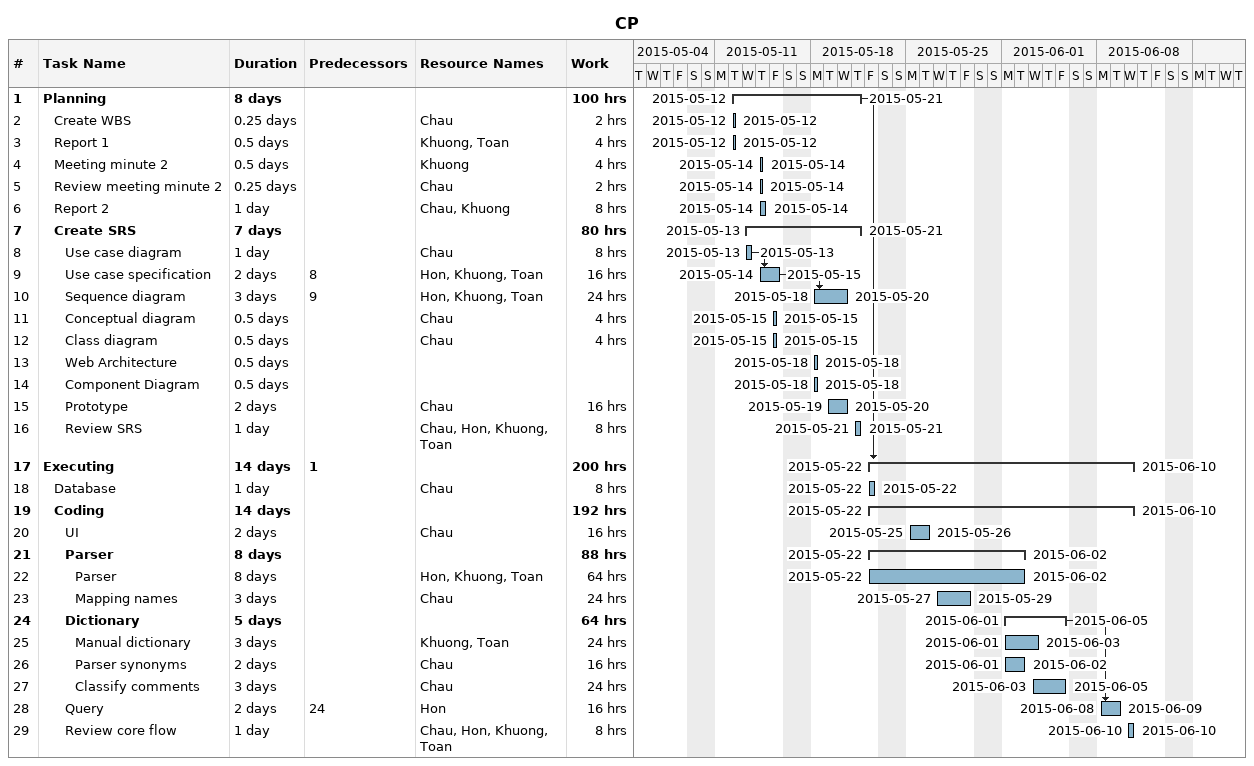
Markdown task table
CP

| ID | Level | Task | Duration | Start | Finish | Predecessors | Resources | Work (h) |
|---|---|---|---|---|---|---|---|---|
| 1 | 1 | **Planning** | 8d | 2015-05-12 | 2015-05-21 |  |  | 100 |
| 2 | 2 | Create WBS | 0.25d | 2015-05-12 | 2015-05-12 |  | Chau | 2 |
| 3 | 2 | Report 1 | 0.5d | 2015-05-12 | 2015-05-12 |  | Khuong, Toan | 4 |
| 4 | 2 | Meeting minute 2 | 0.5d | 2015-05-14 | 2015-05-14 |  | Khuong | 4 |
| 5 | 2 | Review meeting minute 2 | 0.25d | 2015-05-14 | 2015-05-14 |  | Chau | 2 |
| 6 | 2 | Report 2 | 1d | 2015-05-14 | 2015-05-14 |  | Chau, Khuong | 8 |
| 7 | 2 | **Create SRS** | 7d | 2015-05-13 | 2015-05-21 |  |  | 80 |
| 8 | 3 | Use case diagram | 1d | 2015-05-13 | 2015-05-13 |  | Chau | 8 |
| 9 | 3 | Use case specification | 2d | 2015-05-14 | 2015-05-15 | 8 | Hon, Khuong, Toan | 16 |
| 10 | 3 | Sequence diagram | 3d | 2015-05-18 | 2015-05-20 | 9 | Hon, Khuong, Toan | 24 |
| 11 | 3 | Conceptual diagram | 0.5d | 2015-05-15 | 2015-05-15 |  | Chau | 4 |
| 12 | 3 | Class diagram | 0.5d | 2015-05-15 | 2015-05-15 |  | Chau | 4 |
| 13 | 3 | Web Architecture | 0.5d | 2015-05-18 | 2015-05-18 |  |  |  |
| 14 | 3 | Component Diagram | 0.5d | 2015-05-18 | 2015-05-18 |  |  |  |
| 15 | 3 | Prototype | 2d | 2015-05-19 | 2015-05-20 |  | Chau | 16 |
| 16 | 3 | Review SRS | 1d | 2015-05-21 | 2015-05-21 |  | Chau, Hon, Khuong, Toan | 8 |
| 17 | 1 | **Executing** | 14d | 2015-05-22 | 2015-06-10 | 1 |  | 200 |
| 18 | 2 | Database | 1d | 2015-05-22 | 2015-05-22 |  | Chau | 8 |
| 19 | 2 | **Coding** | 14d | 2015-05-22 | 2015-06-10 |  |  | 192 |
| 20 | 3 | UI | 2d | 2015-05-25 | 2015-05-26 |  | Chau | 16 |
| 21 | 3 | **Parser** | 8d | 2015-05-22 | 2015-06-02 |  |  | 88 |
| 22 | 4 | Parser | 8d | 2015-05-22 | 2015-06-02 |  | Hon, Khuong, Toan | 64 |
| 23 | 4 | Mapping names | 3d | 2015-05-27 | 2015-05-29 |  | Chau | 24 |
| 24 | 3 | **Dictionary** | 5d | 2015-06-01 | 2015-06-05 |  |  | 64 |
| 25 | 4 | Manual dictionary | 3d | 2015-06-01 | 2015-06-03 |  | Khuong, Toan | 24 |
| 26 | 4 | Parser synonyms | 2d | 2015-06-01 | 2015-06-02 |  | Chau | 16 |
| 27 | 4 | Classify comments | 3d | 2015-06-03 | 2015-06-05 |  | Chau | 24 |
| 28 | 3 | Query | 2d | 2015-06-08 | 2015-06-09 | 24 | Hon | 16 |
| 29 | 3 | Review core flow | 1d | 2015-06-10 | 2015-06-10 |  | Chau, Hon, Khuong, Toan | 8 |
